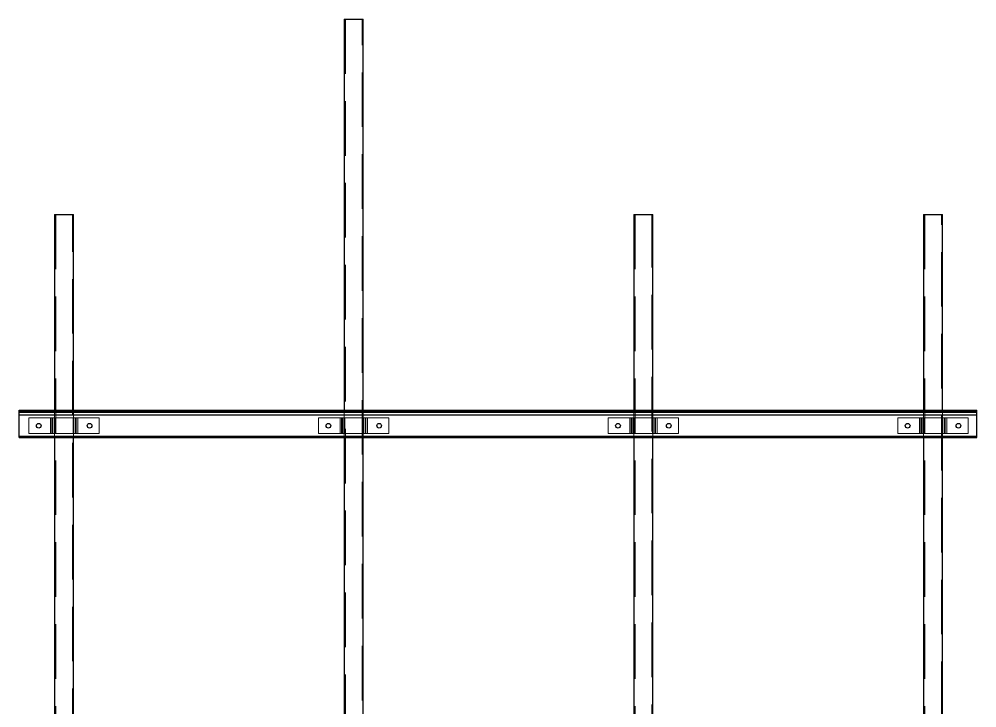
# Model space of a CAD drawing. Header units: millimetres. Extents: x 122 to 2816, y -707 to 556.
# Drawn here: x 630.68 to 652.96, y 315.6 to 331.61 of the extents above; entities that cross this region are included whole.
import ezdxf

# ---------------------------------------------------------------- set-up
doc = ezdxf.new("R2010")
doc.units = ezdxf.units.MM
doc.linetypes.add('HIDDEN', pattern=[1.905, 1.27, -0.635])

msp = doc.modelspace()

# ---------------------------------------------------------------- linework, layer by layer
at = {"color": 7, "linetype": 'Continuous', "lineweight": 25}
for p, q in [((638.247084, 331.613332), (638.247084, 322.522422)), ((638.247084, 331.613332), (638.686175, 331.613332)), ((638.686175, 322.522422), (638.686175, 331.613332)), ((631.51072, 327.067877), (631.51072, 322.522422)), ((631.51072, 327.067877), (631.949811, 327.067877)), ((631.949811, 322.522422), (631.949811, 327.067877)), ((644.983448, 327.067877), (644.983448, 322.522422)), ((644.983448, 327.067877), (645.422539, 327.067877)), ((645.422539, 322.522422), (645.422539, 327.067877)), ((651.719811, 327.067877), (651.719811, 322.522422)), ((651.719811, 327.067877), (652.158902, 327.067877)), ((652.158902, 322.522422), (652.158902, 327.067877)), ((630.684811, 322.504241), (630.684811, 322.522422)), ((630.684811, 322.522422), (652.957539, 322.522422)), ((652.957539, 322.504241), (652.957539, 322.522422)), ((630.684811, 322.504241), (652.957539, 322.504241)), ((630.684811, 322.476968), (630.684811, 322.504241)), ((630.684811, 322.476968), (652.957539, 322.476968)), ((630.684811, 322.413332), (630.684811, 322.476968)), ((630.684811, 322.413332), (652.957539, 322.413332)), ((630.684811, 321.913332), (630.684811, 322.413332)), ((652.957539, 322.476968), (652.957539, 322.504241)), ((652.957539, 322.413332), (652.957539, 322.476968)), ((652.957539, 321.913332), (652.957539, 322.413332)), ((630.684811, 321.913332), (652.957539, 321.913332)), ((630.684811, 321.886059), (630.684811, 321.913332)), ((630.684811, 321.886059), (652.957539, 321.886059)), ((631.51072, 321.886059), (631.51072, 309.156956)), ((631.949811, 309.224931), (631.949811, 321.886059)), ((638.247084, 321.886059), (638.247084, 310.1998)), ((638.686175, 310.267775), (638.686175, 321.886059)), ((644.983448, 321.886059), (644.983448, 311.242645)), ((645.422539, 311.310619), (645.422539, 321.886059)), ((651.719811, 321.886059), (651.719811, 312.285489)), ((652.158902, 312.353464), (652.158902, 321.886059)), ((652.957539, 321.886059), (652.957539, 321.913332))]:
    msp.add_line(p, q, dxfattribs=at)
at = {"color": 7, "linetype": 'HIDDEN', "lineweight": 18}
for p, q in [((638.272266, 331.613332), (638.272266, 304.340604)), ((638.660993, 304.340604), (638.660993, 331.613332)), ((631.535902, 327.067877), (631.535902, 305.249695)), ((631.92463, 305.249695), (631.92463, 327.067877)), ((645.00863, 327.067877), (645.00863, 302.976968)), ((645.397357, 302.976968), (645.397357, 327.067877)), ((651.744993, 327.067877), (651.744993, 302.067877)), ((652.13372, 302.067877), (652.13372, 327.067877)), ((631.51072, 322.522422), (631.51072, 321.886059)), ((631.949811, 321.886059), (631.949811, 322.522422)), ((638.247084, 322.522422), (638.247084, 321.886059)), ((638.686175, 321.886059), (638.686175, 322.522422)), ((644.983448, 322.522422), (644.983448, 321.886059)), ((645.422539, 321.886059), (645.422539, 322.522422)), ((651.719811, 322.522422), (651.719811, 321.886059)), ((652.158902, 321.886059), (652.158902, 322.522422)), ((631.412084, 322.340604), (630.912084, 322.340604)), ((630.912084, 321.976968), (630.912084, 322.340604)), ((631.412084, 321.976968), (631.412084, 322.340604)), ((631.521175, 322.340604), (631.412084, 322.340604)), ((631.448448, 322.340604), (631.448448, 321.976968)), ((631.463681, 321.976968), (631.463681, 322.340604)), ((631.46663, 321.976968), (631.46663, 322.340604)), ((631.502993, 322.340604), (631.502993, 321.976968)), ((631.515278, 321.976968), (631.515278, 322.340604)), ((631.939357, 322.340604), (631.521175, 322.340604)), ((631.521175, 321.976968), (631.521175, 322.340604)), ((632.048448, 322.340604), (631.939357, 322.340604)), ((631.939357, 322.340604), (631.939357, 321.976968)), ((631.945254, 321.976968), (631.945254, 322.340604)), ((631.957539, 321.976968), (631.957539, 322.340604)), ((631.993902, 322.340604), (631.993902, 321.976968)), ((631.996851, 321.976968), (631.996851, 322.340604)), ((632.012084, 321.976968), (632.012084, 322.340604)), ((632.048448, 321.976968), (632.048448, 322.340604)), ((632.548448, 322.340604), (632.048448, 322.340604)), ((632.548448, 321.976968), (632.548448, 322.340604)), ((637.648448, 321.976968), (637.648448, 322.340604)), ((638.148448, 322.340604), (637.648448, 322.340604)), ((638.148448, 321.976968), (638.148448, 322.340604)), ((638.257539, 322.340604), (638.148448, 322.340604)), ((638.184811, 322.340604), (638.184811, 321.976968)), ((638.200045, 321.976968), (638.200045, 322.340604)), ((638.202993, 321.976968), (638.202993, 322.340604)), ((638.239357, 322.340604), (638.239357, 321.976968)), ((638.251642, 321.976968), (638.251642, 322.340604)), ((638.67572, 322.340604), (638.257539, 322.340604)), ((638.257539, 321.976968), (638.257539, 322.340604)), ((638.784811, 322.340604), (638.67572, 322.340604)), ((638.67572, 322.340604), (638.67572, 321.976968)), ((638.681617, 321.976968), (638.681617, 322.340604)), ((638.693902, 321.976968), (638.693902, 322.340604)), ((638.730266, 322.340604), (638.730266, 321.976968)), ((638.733214, 321.976968), (638.733214, 322.340604)), ((638.748448, 321.976968), (638.748448, 322.340604)), ((638.784811, 321.976968), (638.784811, 322.340604)), ((639.284811, 322.340604), (638.784811, 322.340604)), ((639.284811, 321.976968), (639.284811, 322.340604)), ((644.884811, 322.340604), (644.384811, 322.340604)), ((644.384811, 321.976968), (644.384811, 322.340604)), ((644.884811, 321.976968), (644.884811, 322.340604)), ((644.993902, 322.340604), (644.884811, 322.340604)), ((644.921175, 322.340604), (644.921175, 321.976968)), ((644.936408, 321.976968), (644.936408, 322.340604)), ((644.939357, 321.976968), (644.939357, 322.340604)), ((644.97572, 322.340604), (644.97572, 321.976968)), ((644.988006, 321.976968), (644.988006, 322.340604)), ((645.412084, 322.340604), (644.993902, 322.340604)), ((644.993902, 321.976968), (644.993902, 322.340604)), ((645.521175, 322.340604), (645.412084, 322.340604)), ((645.412084, 322.340604), (645.412084, 321.976968)), ((645.417981, 321.976968), (645.417981, 322.340604)), ((645.430266, 321.976968), (645.430266, 322.340604)), ((645.46663, 322.340604), (645.46663, 321.976968)), ((645.469578, 321.976968), (645.469578, 322.340604)), ((645.484811, 321.976968), (645.484811, 322.340604)), ((645.521175, 321.976968), (645.521175, 322.340604)), ((646.021175, 322.340604), (645.521175, 322.340604)), ((646.021175, 321.976968), (646.021175, 322.340604)), ((651.621175, 322.340604), (651.121175, 322.340604)), ((651.121175, 321.976968), (651.121175, 322.340604)), ((651.621175, 321.976968), (651.621175, 322.340604)), ((651.730266, 322.340604), (651.621175, 322.340604)), ((651.657539, 322.340604), (651.657539, 321.976968)), ((651.672772, 321.976968), (651.672772, 322.340604)), ((651.67572, 321.976968), (651.67572, 322.340604)), ((651.712084, 322.340604), (651.712084, 321.976968)), ((651.724369, 321.976968), (651.724369, 322.340604)), ((652.148448, 322.340604), (651.730266, 322.340604)), ((651.730266, 321.976968), (651.730266, 322.340604)), ((652.257539, 322.340604), (652.148448, 322.340604)), ((652.148448, 322.340604), (652.148448, 321.976968)), ((652.154345, 321.976968), (652.154345, 322.340604)), ((652.16663, 321.976968), (652.16663, 322.340604)), ((652.202993, 322.340604), (652.202993, 321.976968)), ((652.205942, 321.976968), (652.205942, 322.340604)), ((652.221175, 321.976968), (652.221175, 322.340604)), ((652.257539, 321.976968), (652.257539, 322.340604)), ((652.757539, 322.340604), (652.257539, 322.340604)), ((652.757539, 321.976968), (652.757539, 322.340604)), ((631.412084, 321.976968), (630.912084, 321.976968)), ((631.521175, 321.976968), (631.412084, 321.976968)), ((631.939357, 321.976968), (631.521175, 321.976968)), ((632.048448, 321.976968), (631.939357, 321.976968)), ((632.548448, 321.976968), (632.048448, 321.976968)), ((638.148448, 321.976968), (637.648448, 321.976968)), ((638.257539, 321.976968), (638.148448, 321.976968)), ((638.67572, 321.976968), (638.257539, 321.976968)), ((638.784811, 321.976968), (638.67572, 321.976968)), ((639.284811, 321.976968), (638.784811, 321.976968)), ((644.884811, 321.976968), (644.384811, 321.976968)), ((644.993902, 321.976968), (644.884811, 321.976968)), ((645.412084, 321.976968), (644.993902, 321.976968)), ((645.521175, 321.976968), (645.412084, 321.976968)), ((646.021175, 321.976968), (645.521175, 321.976968)), ((651.621175, 321.976968), (651.121175, 321.976968)), ((651.730266, 321.976968), (651.621175, 321.976968)), ((652.148448, 321.976968), (651.730266, 321.976968)), ((652.257539, 321.976968), (652.148448, 321.976968)), ((652.757539, 321.976968), (652.257539, 321.976968))]:
    msp.add_line(p, q, dxfattribs=at)
at = {"color": 7, "linetype": 'Continuous', "lineweight": 25}
for centre in [(631.139357, 322.158786), (632.321175, 322.158786), (637.87572, 322.158786), (639.057539, 322.158786), (644.612084, 322.158786), (645.793902, 322.158786), (651.348448, 322.158786), (652.530266, 322.158786)]:
    msp.add_circle(centre, 0.054545, dxfattribs=at)

doc.saveas('drawing.dxf')
